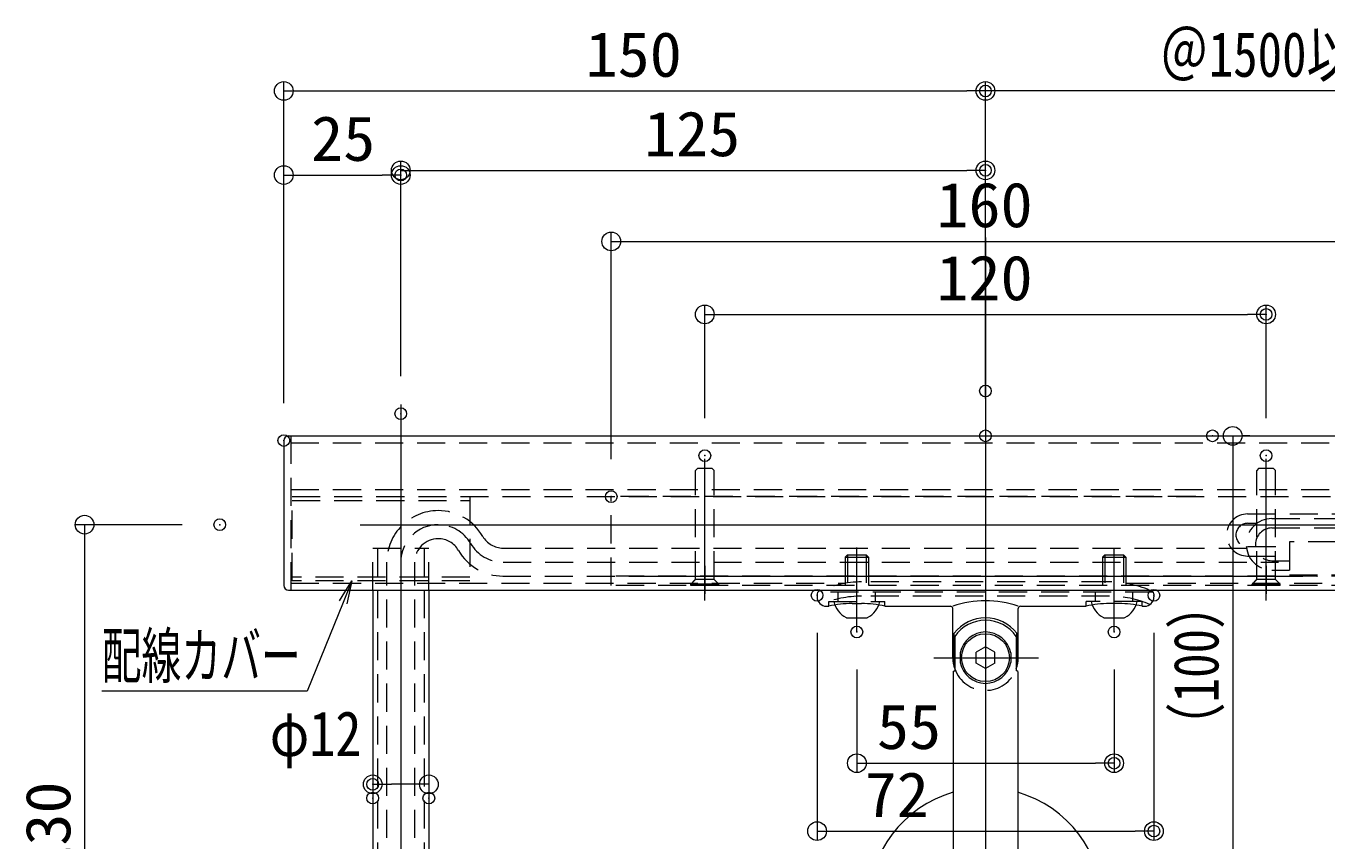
# Model space of a CAD drawing. Units: millimetres, scale not verified. Extents: x -1001 to 999, y -692 to 692.
# Drawn here: x -785.2 to -507.1, y -140.4 to 33.9 of the extents above; entities that cross this region are included whole.
import ezdxf
from ezdxf.enums import TextEntityAlignment as Align

# ---------------------------------------------------------------- set-up
doc = ezdxf.new("R2010")
doc.units = ezdxf.units.MM
doc.header["$LTSCALE"] = 5
doc.header["$PDMODE"] = 32
doc.header["$PDSIZE"] = 2.5
doc.linetypes.add('DASHED1', pattern=[1.8, 1.2, -0.6])
for name, color, linetype, lineweight in [('0-3_sunpou', 1, 'Continuous', 9), ('0-4_0', 6, 'DASHED1', 9), ('0-5_DEFPOINTS', 7, 'Continuous', 9), ('0-6_center', 5, 'Continuous', 9), ('0-7_1', 3, 'Continuous', 9), ('0-B_GRE_SSD', 134, 'DASHED1', 9), ('0-C_ﾌﾞﾗｹｯﾄ', 4, 'Continuous', 9), ('1-7_NakaLED部材', 2, 'DASHED1', 9)]:
    doc.layers.add(name, color=color, linetype=linetype, lineweight=lineweight)
doc.styles.add('ＭＳ ゴシック', font='')
doc.styles.get('ＭＳ ゴシック').set_extended_font_data('MS Gothic')

# ---------------------------------------------------------------- blocks, each defined once
blk = doc.blocks.new('_ORIGIN')
at = {"layer": '0-4_0', "color": 1, "linetype": 'Continuous'}
blk.add_line((0, 0), (-5, 0), dxfattribs=at)
blk.add_circle((0, 0), 2.5, dxfattribs=at)
blk = doc.blocks.new('頭部ｻﾗ特')
at = {"layer": '0-4_0', "color": 7, "linetype": 'Continuous'}
for p, q in [((0, 10), (5, 15)), ((5, 15), (5, -15)), ((6.5, 15), (5, 15)), ((6.5, 15), (6.5, -15)), ((0, 10), (0, -10)), ((0, -10), (5, -15)), ((6.5, -15), (5, -15))]:
    blk.add_line(p, q, dxfattribs=at)
blk = doc.blocks.new('MLeader16')
at = {"layer": '0-3_sunpou', "color": 7}
blk.add_line((-715.525, -84.732), (-717.404, -89.366), dxfattribs=at)
at = {"layer": '0-3_sunpou'}
blk.add_line((-726.911, -108.372), (-769.021, -108.372), dxfattribs=at)
at = {"layer": '0-3_sunpou', "color": 7}
blk.add_lwpolyline([(-718.176, -89.053), (-715.525, -84.732), (-716.632, -89.679)], dxfattribs=at)
at = {"layer": '0-3_sunpou'}
blk.add_lwpolyline([(-717.404, -89.366), (-725.111, -108.372), (-726.911, -108.372)], dxfattribs=at)
at = {"layer": '0-3_sunpou', "color": 2, "style": 'ＭＳ ゴシック', "width": 0.65}
blk.add_text('配線カバー', height=9.604, dxfattribs=at).set_placement((-769.021, -108.435), align=Align.BOTTOM_LEFT)

msp = doc.modelspace()

# ---------------------------------------------------------------- linework, layer by layer
at = {"layer": '0-3_sunpou'}
for p, q in [((-730.079, -46.732), (-730.079, 22.028)), ((-726.079, 20.028), (-584.079, 20.028)), ((-580.079, -36.133), (-580.079, 22.028)), ((-580.079, -45.732), (-580.079, 22.028)), ((-455.075, 20.028), (-580.079, 20.028)), ((-730.079, -46.732), (-730.079, 4.048)), ((-705.079, -41), (-705.079, 5.048)), ((-705.079, -41), (-705.079, 4.048)), ((-701.079, 3.048), (-584.079, 3.048)), ((-580.079, -36.133), (-580.079, 5.048)), ((-726.079, 2.048), (-709.079, 2.048)), ((-660.079, -58.732), (-660.079, -10.148)), ((-656.079, -12.148), (-504.079, -12.148)), ((-640.079, -49.962), (-640.079, -25.76)), ((-636.079, -27.76), (-524.079, -27.76)), ((-520.079, -49.962), (-520.079, -25.76)), ((-523.567, -53.732), (-525.227, -53.732)), ((-527.227, -57.732), (-527.227, -149.993)), ((-751.783, -72.732), (-774.678, -72.732)), ((-772.678, -76.732), (-772.678, -198.732)), ((-616.079, -95.833), (-616.079, -140.272)), ((-544.079, -95.833), (-544.079, -140.272)), ((-607.579, -103.68), (-607.579, -125.744)), ((-552.579, -103.68), (-552.579, -125.744)), ((-711.079, -123.216), (-711.079, -126.26)), ((-699.079, -123.216), (-699.079, -126.26)), ((-603.579, -123.744), (-556.579, -123.744)), ((-703.079, -128.26), (-707.079, -128.26)), ((-612.079, -138.272), (-548.079, -138.272))]:
    msp.add_line(p, q, dxfattribs=at)
at = {"layer": '0-4_0', "color": 3}
for p, q in [((-728.579, -53.732), (-728.579, -86.732)), ((-728.579, -55.232), (-447.96, -55.232)), ((-728.579, -65.232), (-449.813, -65.232)), ((-728.317, -66.732), (-449.57, -66.732)), ((-728.579, -85.232), (-610.079, -85.232)), ((-550.079, -85.232), (-446.365, -85.232))]:
    msp.add_line(p, q, dxfattribs=at)
at = {"layer": '0-4_0'}
for p, q in [((-641.679, -60.732), (-642.079, -61.132)), ((-642.079, -84.432), (-642.079, -61.132)), ((-638.479, -60.732), (-641.679, -60.732)), ((-638.079, -61.132), (-638.479, -60.732)), ((-638.079, -84.432), (-638.079, -61.132)), ((-521.679, -60.732), (-522.079, -61.132)), ((-522.079, -84.432), (-522.079, -61.132)), ((-518.479, -60.732), (-521.679, -60.732)), ((-518.079, -61.132), (-518.479, -60.732)), ((-518.079, -84.432), (-518.079, -61.132)), ((-610.079, -79.675), (-610.079, -85.732)), ((-609.579, -79.175), (-609.579, -85.732)), ((-609.579, -79.175), (-605.579, -79.175)), ((-605.579, -79.175), (-605.579, -85.732)), ((-605.079, -79.675), (-605.079, -85.732)), ((-555.079, -79.675), (-555.079, -85.732)), ((-554.579, -79.175), (-554.579, -85.732)), ((-554.579, -79.175), (-550.579, -79.175)), ((-550.579, -79.175), (-550.579, -85.732)), ((-550.079, -79.675), (-550.079, -85.732)), ((-638.079, -84.432), (-642.079, -84.432)), ((-518.079, -84.432), (-522.079, -84.432))]:
    msp.add_line(p, q, dxfattribs=at)
at = {"layer": '0-4_0', "color": 5}
for p, q in [((-660.079, -85.732), (-660.079, -66.732)), ((-535.079, -66.732), (-660.079, -66.732)), ((-640.079, -81.546), (-640.079, -88.078)), ((-520.079, -81.546), (-520.079, -88.078)), ((-500.079, -83.732), (-660.079, -83.732)), ((-500.079, -85.732), (-660.079, -85.732)), ((-643.079, -85.432), (-642.179, -84.532)), ((-637.079, -85.432), (-643.079, -85.432)), ((-643.079, -85.732), (-643.079, -85.432)), ((-637.079, -85.432), (-637.979, -84.532)), ((-637.079, -85.732), (-637.079, -85.432)), ((-523.079, -85.432), (-522.179, -84.532)), ((-517.079, -85.432), (-523.079, -85.432)), ((-523.079, -85.732), (-523.079, -85.432)), ((-517.079, -85.432), (-517.979, -84.532)), ((-517.079, -85.732), (-517.079, -85.432)), ((-544.19, -87.175), (-615.968, -87.175)), ((-611.579, -89.175), (-611.579, -87.175)), ((-553.579, -88.019), (-606.579, -88.019)), ((-603.579, -89.175), (-603.579, -87.175)), ((-556.579, -89.175), (-556.579, -87.175)), ((-548.579, -89.175), (-548.579, -87.175)), ((-601.579, -90.175), (-601.579, -89.175)), ((-558.579, -90.175), (-558.579, -89.175))]:
    msp.add_line(p, q, dxfattribs=at)
at = {"layer": '0-4_0', "color": 4}
for p, q in [((-728.317, -67.532), (-690.317, -67.532)), ((-690.317, -83.932), (-728.317, -83.932))]:
    msp.add_line(p, q, dxfattribs=at)
at = {"layer": '0-4_0', "color": 7}
for p, q in [((-711.079, -77.732), (-699.079, -77.732)), ((-711.079, -86.732), (-711.079, -77.732)), ((-710.079, -77.732), (-710.079, -202.732)), ((-700.079, -77.732), (-700.079, -202.732)), ((-699.079, -86.732), (-699.079, -77.732))]:
    msp.add_line(p, q, dxfattribs=at)
at = {"layer": '0-4_0', "color": 7, "linetype": 'Continuous'}
for p, q in [((-711.079, -86.732), (-711.079, -202.732)), ((-699.079, -86.732), (-699.079, -202.732))]:
    msp.add_line(p, q, dxfattribs=at)
at = {"layer": '0-4_0', "linetype": 'Continuous'}
for p, q in [((-609.64, -92.675), (-605.517, -92.675)), ((-554.64, -92.675), (-550.517, -92.675))]:
    msp.add_line(p, q, dxfattribs=at)
at = {"layer": '0-4_0', "color": 4}
msp.add_lwpolyline([(-728.317, -66.732), (-690.317, -66.732), (-690.317, -84.732), (-728.317, -84.732)], close=True, dxfattribs=at)
at = {"layer": '0-4_0'}
for points in [[(-609.579, -79.175), (-610.079, -79.675), (-605.079, -79.675), (-605.579, -79.175)], [(-554.579, -79.175), (-555.079, -79.675), (-550.079, -79.675), (-550.579, -79.175)]]:
    msp.add_lwpolyline(points, dxfattribs=at)
at = {"layer": '0-4_0', "color": 5}
for points in [[(-613.579, -90.175), (-613.579, -89.175), (-601.579, -89.175)], [(-546.579, -90.175), (-546.579, -89.175), (-558.579, -89.175)]]:
    msp.add_lwpolyline(points, dxfattribs=at)
for centre, radius, start, end in [((-606.579, -110.019), 22, 90, 113.2056), ((-553.579, -110.019), 22, 66.7944, 90), ((-580.079, -101.175), 7, 200.12354, 339.87646)]:
    msp.add_arc(centre, radius, start, end, dxfattribs=at)
at = {"layer": '0-4_0', "linetype": 'Continuous'}
for centre, radius, start, end in [((-607.579, -88.175), 5, 191.53696, 242.73396), ((-607.579, -88.175), 5, 297.26604, 348.46304), ((-552.579, -88.175), 5, 191.53696, 242.73396), ((-552.579, -88.175), 5, 297.26604, 348.46304), ((-609.64, -92.175), 0.5, 242.73396, 270), ((-605.517, -92.175), 0.5, 270, 297.26604), ((-554.64, -92.175), 0.5, 242.73396, 270), ((-550.517, -92.175), 0.5, 270, 297.26604)]:
    msp.add_arc(centre, radius, start, end, dxfattribs=at)
at = {"layer": '0-5_DEFPOINTS'}
for p in [(-580.079, 20.028), (-580.079, 20.028), (-705.079, 2.048), (-580.079, 3.048), (-520.079, -27.76), (-580.079, -44.133), (-705.079, -49), (-580.079, -53.732), (-531.567, -53.732), (-730.079, -54.732), (-640.079, -57.962), (-520.079, -57.962), (-660.079, -66.732), (-743.783, -72.732), (-616.079, -87.833), (-544.079, -87.833), (-607.579, -95.68), (-552.579, -95.68), (-552.579, -123.744), (-711.079, -128.26), (-711.079, -131.216), (-699.079, -131.216), (-544.079, -138.272)]:
    msp.add_point(p, dxfattribs=at)
at = {"layer": '0-6_center'}
for p, q in [((-580.079, -11.329), (-580.079, -200.515)), ((-705.079, -47), (-705.079, -259.233)), ((-640.079, -88.935), (-640.079, -58.616)), ((-520.079, -88.935), (-520.079, -58.616)), ((-713.783, -72.732), (-435.268, -72.732)), ((-607.579, -95.68), (-607.579, -77.586)), ((-552.579, -95.693), (-552.579, -77.674)), ((-591.12, -101.175), (-568.745, -101.175))]:
    msp.add_line(p, q, dxfattribs=at)
at = {"layer": '0-7_1'}
for p, q in [((-730.079, -54.732), (-730.079, -85.732)), ((-729.079, -53.732), (-447.075, -53.732)), ((-729.079, -86.732), (-447.075, -86.732))]:
    msp.add_line(p, q, dxfattribs=at)
for centre, start, end in [((-729.079, -54.732), 90, 180), ((-729.079, -85.732), 180, 270)]:
    msp.add_arc(centre, 1, start, end, dxfattribs=at)
at = {"layer": '0-B_GRE_SSD'}
for p, q in [((-683.222, -77.732), (-522.055, -77.732)), ((-708.079, -202.732), (-708.079, -80.732)), ((-702.079, -202.732), (-702.079, -80.732)), ((-683.222, -80.732), (-517.437, -80.732)), ((-683.291, -83.732), (-517.505, -83.732)), ((-653.222, -83.732), (-509.065, -83.732))]:
    msp.add_line(p, q, dxfattribs=at)
for centre, radius, start, end in [((-697.079, -80.732), 11, 90, 180), ((-697.079, -80.732), 11, 30, 90), ((-697.079, -80.732), 8, 90, 180), ((-697.079, -80.732), 8, 30, 90), ((-697.079, -80.732), 5, 90, 180), ((-697.079, -80.732), 5, 30, 90), ((-683.222, -72.732), 8, 210, 270), ((-683.222, -72.732), 5, 210, 270), ((-683.222, -72.732), 11, 210, 270)]:
    msp.add_arc(centre, radius, start, end, dxfattribs=at)
at = {"layer": '0-C_ﾌﾞﾗｹｯﾄ', "linetype": 'DASHED1'}
msp.add_line((-553.579, -84.974), (-606.579, -84.974), dxfattribs=at)
at = {"layer": '0-C_ﾌﾞﾗｹｯﾄ'}
for p, q in [((-616.079, -87.49), (-616.079, -88.175)), ((-544.079, -87.49), (-544.079, -88.175)), ((-614.079, -90.175), (-613.579, -90.175)), ((-608.579, -89.599), (-606.579, -89.599)), ((-601.579, -90.175), (-587.579, -90.175)), ((-587.079, -101.175), (-587.079, -90.675)), ((-573.079, -101.175), (-573.079, -90.675)), ((-572.579, -90.175), (-558.579, -90.175)), ((-551.579, -89.599), (-553.579, -89.599)), ((-546.579, -90.175), (-546.079, -90.175)), ((-586.787, -103.175), (-586.787, -95.955)), ((-586.652, -96.615), (-586.652, -103.926)), ((-573.506, -96.615), (-573.506, -103.926)), ((-573.371, -103.175), (-573.371, -95.955)), ((-585.475, -100.112), (-585.475, -102.238)), ((-582.079, -102.33), (-582.079, -100.021)), ((-574.683, -100.112), (-574.683, -102.238)), ((-586.979, -104.115), (-586.652, -103.926)), ((-586.979, -104.115), (-586.979, -142.39)), ((-573.179, -104.115), (-573.506, -103.926)), ((-573.179, -104.115), (-573.179, -142.39))]:
    msp.add_line(p, q, dxfattribs=at)
for points in [[(-578.079, -102.33), (-578.079, -100.021), (-580.079, -98.866), (-582.079, -100.021)], [(-578.079, -102.33), (-580.079, -103.485), (-582.079, -102.33)]]:
    msp.add_lwpolyline(points, dxfattribs=at)
msp.add_circle((-580.079, -101.175), 5.123, dxfattribs=at)
at = {"layer": '0-C_ﾌﾞﾗｹｯﾄ', "linetype": 'DASHED1'}
for centre, start, end in [((-606.579, -106.575), 90, 115.2467), ((-553.579, -106.575), 64.7533, 90)]:
    msp.add_arc(centre, 21.601, start, end, dxfattribs=at)
at = {"layer": '0-C_ﾌﾞﾗｹｯﾄ'}
for centre, radius, start, end in [((-615.579, -87.49), 0.5, 115.2467, 180), ((-614.079, -88.175), 2, 180, 270), ((-546.079, -88.175), 2, 270, 0), ((-544.579, -87.49), 0.5, 0, 64.7533), ((-608.579, -111.584), 21.984, 90, 103.14613), ((-606.579, -111.584), 21.984, 76.85387, 90), ((-587.579, -90.675), 0.5, 0, 90), ((-580.079, -111.032), 22, 71.447, 108.553), ((-572.579, -90.675), 0.5, 90, 180), ((-553.579, -111.584), 21.984, 90, 103.14613), ((-551.579, -111.584), 21.984, 76.85387, 90), ((-580.079, -101.175), 8.5, 37.88914, 142.11086), ((-580.079, -101.175), 8, 34.75634, 145.24366), ((-580.079, -101.175), 5.5, 11.14399, 168.85601), ((-580.079, -101.175), 7, 180, 200.12354), ((-580.079, -101.175), 5.5, 191.14399, 348.85601), ((-580.079, -101.175), 7, 339.87646, 0), ((-580.079, -153.993), 25, 106.02162, 253.97838), ((-580.079, -153.993), 25, 286.02162, 73.97838)]:
    msp.add_arc(centre, radius, start, end, dxfattribs=at)
at = {"layer": '1-7_NakaLED部材'}
for p, q in [((-524.037, -70.432), (-490.079, -70.432)), ((-518.841, -71.432), (-490.079, -71.432)), ((-524.037, -72.432), (-522.004, -72.432)), ((-518.841, -73.432), (-490.079, -73.432)), ((-524.037, -77.432), (-515.079, -77.432)), ((-524.037, -79.432), (-515.079, -79.432)), ((-518.841, -80.432), (-515.079, -80.432)), ((-518.841, -82.432), (-515.079, -82.432))]:
    msp.add_line(p, q, dxfattribs=at)
at = {"layer": '1-7_NakaLED部材', "color": 4}
msp.add_lwpolyline([(-505.079, -76.432), (-515.079, -76.432), (-515.079, -83.432), (-505.079, -83.432)], close=True, dxfattribs=at)
at = {"layer": '1-7_NakaLED部材'}
for centre, radius in [((-524.037, -74.932), 4.5), ((-518.841, -76.932), 5.5), ((-524.037, -74.932), 2.5), ((-518.841, -76.932), 3.5)]:
    msp.add_arc(centre, radius, 90, 270, dxfattribs=at)

# ---------------------------------------------------------------- block references
at = {"layer": '0-3_sunpou', "xscale": 0.8, "yscale": 0.8}
for p, rotation in [((-730.079, 20.028), 180), ((-730.079, 2.048), 180), ((-705.079, 3.048), 180), ((-660.079, -12.148), 180), ((-640.079, -27.76), 180), ((-527.227, -53.732), 90), ((-772.678, -72.732), 90), ((-607.579, -123.744), 180), ((-711.079, -128.26), 180), ((-616.079, -138.272), 180)]:
    msp.add_blockref('_ORIGIN', p, dxfattribs=dict(at, rotation=rotation))
for p in [(-580.079, 20.028), (-705.079, 2.048), (-580.079, 3.048), (-520.079, -27.76), (-552.579, -123.744), (-699.079, -128.26), (-544.079, -138.272)]:
    msp.add_blockref('_ORIGIN', p, dxfattribs=at)
at = {"layer": '0-3_sunpou'}
msp.add_blockref('MLeader16', (0, 0), dxfattribs=at)
at = {"layer": '0-4_0', "xscale": 0.2, "yscale": 0.2, "rotation": 270}
for p in [(-640.079, -84.432), (-520.079, -84.432)]:
    msp.add_blockref('頭部ｻﾗ特', p, dxfattribs=at)

# ---------------------------------------------------------------- texts
at = {"layer": '0-3_sunpou', "color": 2, "style": 'ＭＳ ゴシック'}
for s, height, width, p in [('＠1500以下', 9.604, 0.8, (-542.831, 20.178)), ('150', 9.604, 1.05, (-665.579, 20.178)), ('25', 9.604, 1.05, (-724.246, 2.197)), ('125', 9.604, 1.05, (-653.079, 3.197)), ('160', 9.604, 1.05, (-590.579, -11.998)), ('120', 9.604, 1.05, (-590.579, -27.611)), ('φ12', 9.621, 0.85, (-733.088, -125.11)), ('55', 9.604, 1.05, (-603.279, -123.594)), ('72', 9.604, 1.05, (-605.907, -138.122))]:
    msp.add_text(s, height=height, dxfattribs=dict(at, width=width)).set_placement(p, align=Align.BOTTOM_LEFT)
for s, height, width, p in [('（100）', 9.621, 0.8, (-527.376, -121.236)), ('130', 9.604, 1.05, (-772.827, -148.232))]:
    msp.add_text(s, height=height, rotation=90, dxfattribs=dict(at, width=width)).set_placement(p, align=Align.BOTTOM_LEFT)

doc.saveas('drawing.dxf')
